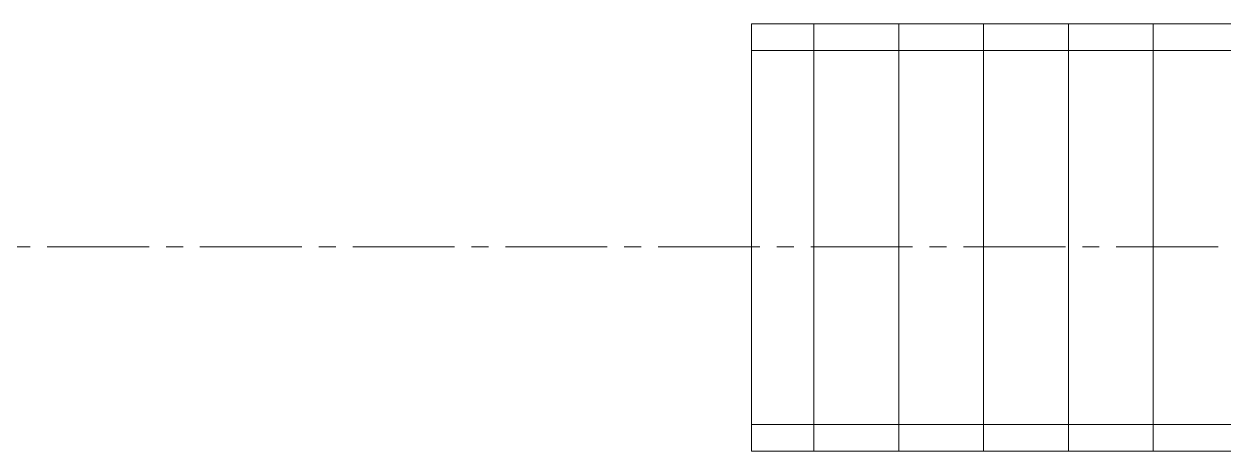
# Model space of a CAD drawing. Header units: millimetres. Extents: x 163705 to 1616509, y 81827 to 302547.
# Drawn here: x 466673 to 468918, y 147927 to 148727 of the extents above; entities that cross this region are included whole.
import ezdxf

# ---------------------------------------------------------------- set-up
doc = ezdxf.new("R2010")
doc.units = ezdxf.units.MM
doc.header["$LTSCALE"] = 10
doc.linetypes.add('CENTER2', pattern=[28.575, 19.05, -3.175, 3.175, -3.175])
for name, color, linetype, lineweight in [('1-中心线', 1, 'CENTER2', 0), ('1-护栏', 4, 'Continuous', 18), ('1-钢构', 6, 'Continuous', 0)]:
    doc.layers.add(name, color=color, linetype=linetype, lineweight=lineweight)

# ---------------------------------------------------------------- blocks, each defined once
blk = doc.blocks.new('*U487')
at = {"layer": '1-护栏'}
h = blk.add_hatch(dxfattribs=at)
h.set_pattern_fill('ANSI31', color=256, scale=50, angle=315)
h.set_pattern_definition([(0, (-900, 161.77), (4e-14, 158.75), [])])
h.paths.add_polyline_path([(800, 0), (0, 0), (0, 3000), (800, 3000)])
for p, q in [((50, 3000), (50, 0)), ((750, 3000), (750, 0))]:
    blk.add_line(p, q, dxfattribs=at)
at = {"layer": '1-钢构'}
blk.add_lwpolyline([(800, 0), (0, 0), (0, 3000), (800, 3000)], close=True, dxfattribs=at)

msp = doc.modelspace()

# ---------------------------------------------------------------- linework, layer by layer
at = {"layer": '1-中心线'}
msp.add_line((482337.295, 148309.632), (455720.795, 148309.632), dxfattribs=at)

# ---------------------------------------------------------------- block references
at = {"xscale": -1, "rotation": 90}
msp.add_blockref('*U487', (471033.78, 148726.918), dxfattribs=at)

doc.saveas('drawing.dxf')
